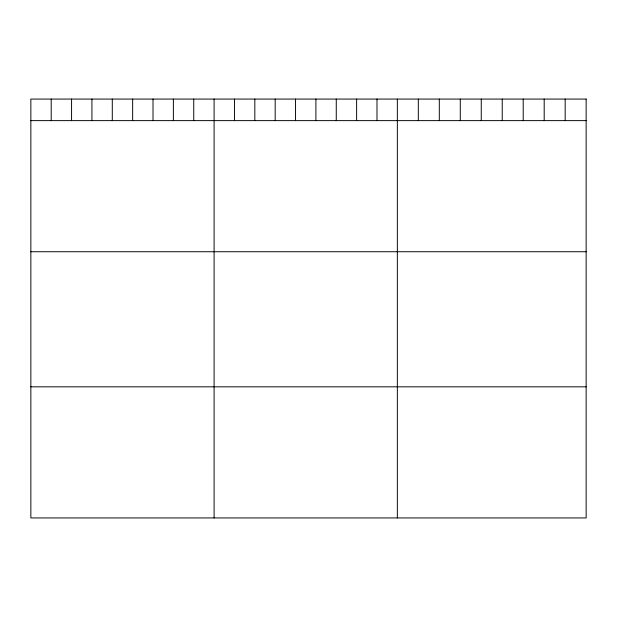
<?xml version="1.0" encoding="UTF-8"?>
<svg xmlns="http://www.w3.org/2000/svg" width="617" height="617" viewBox="0 0 617 617"><rect width="100%" height="100%" fill="white"/><g stroke="black" fill="none" stroke-linecap="round" stroke-linejoin="round"><path stroke-width="0.93" d="M30.85 120.624L586.15 120.624M30.85 251.736L586.15 251.736M30.85 386.82L586.15 386.82M565.172 99.067L565.172 120.624M544.194 99.067L544.194 120.624M523.216 99.067L523.216 120.624M502.238 99.067L502.238 120.624M481.26 99.067L481.26 120.624M460.282 99.067L460.282 120.624M439.304 99.067L439.304 120.624M418.326 99.067L418.326 120.624M397.348 99.067L397.348 517.933M376.987 99.067L376.987 120.624M356.626 99.067L356.626 120.624M336.265 99.067L336.265 120.624M315.904 99.067L315.904 120.624M295.543 99.067L295.543 120.624M275.182 99.067L275.182 120.624M254.821 99.067L254.821 120.624M234.46 99.067L234.46 120.624M214.099 99.067L214.099 517.933M193.738 99.067L193.738 120.624M173.377 99.067L173.377 120.624M153.016 99.067L153.016 120.624M132.655 99.067L132.655 120.624M112.294 99.067L112.294 120.624M91.933 99.067L91.933 120.624M71.572 99.067L71.572 120.624M51.211 99.067L51.211 120.624M586.15 99.067L30.85 99.067L30.85 517.933L586.15 517.933L586.15 99.067"/></g></svg>
